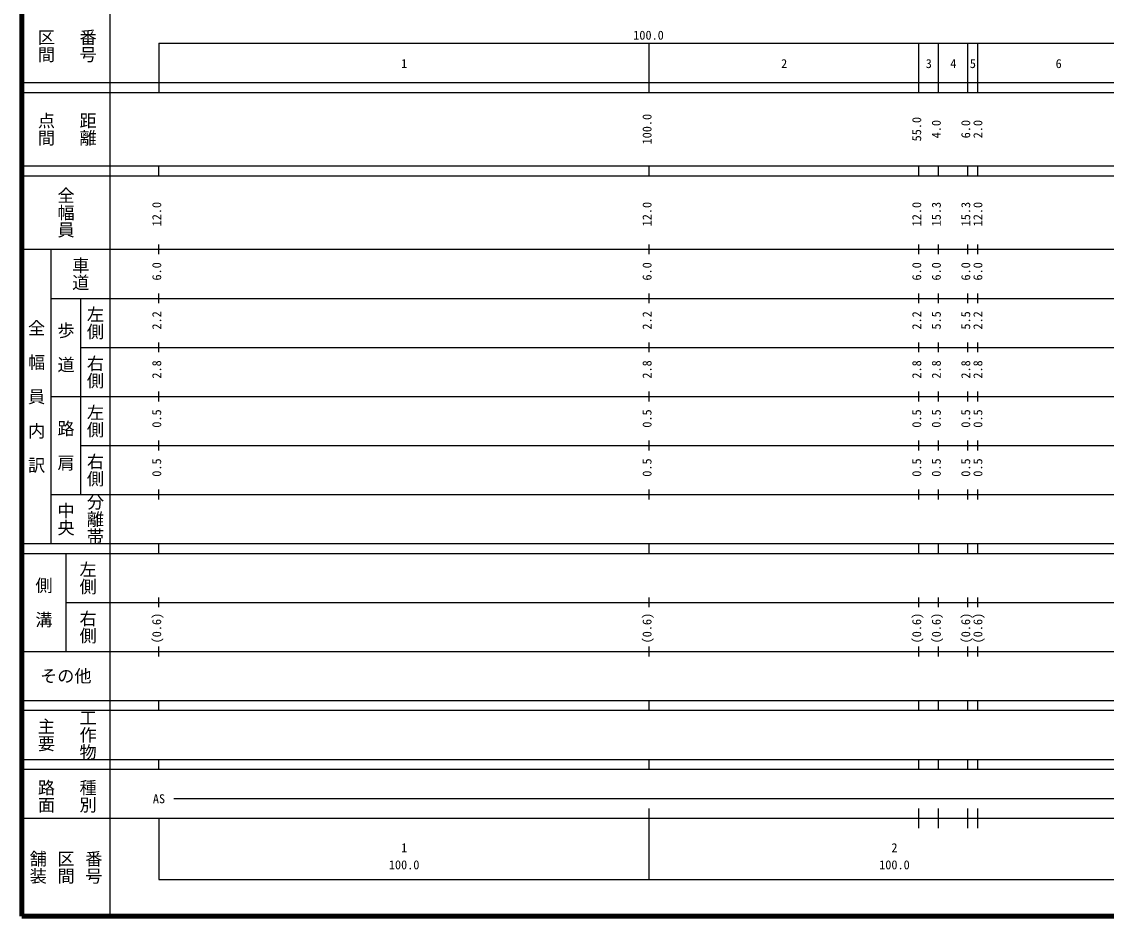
# Model space of a CAD drawing. Units: millimetres on the paper, enlarged 1000 times. Extents: x 40000 to 680000, y 20000 to 380000.
# Drawn here: x 40000 to 261208, y 20000 to 202409 of the extents above; entities that cross this region are included whole.
import ezdxf
from ezdxf.enums import TextEntityAlignment as Align

# ---------------------------------------------------------------- set-up
doc = ezdxf.new("R2010")
doc.units = ezdxf.units.MM
doc.header["$LTSCALE"] = 1000
doc.layers.add('M-TTL', color=2, linetype='Continuous', lineweight=140)
doc.layers.add('M-TTL-BAND', color=7, linetype='Continuous', lineweight=25)
doc.styles.add('@ＭＳ ゴシック', font='')
doc.styles.add('ＭＳ ゴシック', font='')
doc.styles.get('@ＭＳ ゴシック').set_extended_font_data('@MS Gothic')
doc.styles.get('ＭＳ ゴシック').set_extended_font_data('MS Gothic')

msp = doc.modelspace()

# ---------------------------------------------------------------- linework, layer by layer
at = {"layer": 'M-TTL'}
for p, q in [((40000, 380000), (40000, 20000)), ((40000, 20000), (680000, 20000))]:
    msp.add_line(p, q, dxfattribs=at)
at = {"layer": 'M-TTL-BAND'}
for p, q in [((58000, 370000), (58000, 20000)), ((68000, 198000), (579000, 198000)), ((68000, 198000), (68000, 188000)), ((168000, 188000), (168000, 198000)), ((223000, 188000), (223000, 198000)), ((227000, 188000), (227000, 198000)), ((233000, 188000), (233000, 198000)), ((235000, 188000), (235000, 198000)), ((40000, 190000), (579000, 190000)), ((40000, 188000), (579000, 188000)), ((40000, 173000), (579000, 173000)), ((68000, 171000), (68000, 173000)), ((168000, 171000), (168000, 173000)), ((223000, 171000), (223000, 173000)), ((227000, 171000), (227000, 173000)), ((233000, 171000), (233000, 173000)), ((235000, 171000), (235000, 173000)), ((40000, 171000), (579000, 171000)), ((40000, 156000), (579000, 156000)), ((46000, 96000), (46000, 156000)), ((68000, 155000), (68000, 157000)), ((168000, 155000), (168000, 157000)), ((223000, 155000), (223000, 157000)), ((227000, 155000), (227000, 157000)), ((233000, 155000), (233000, 157000)), ((235000, 155000), (235000, 157000)), ((46000, 146000), (579000, 146000)), ((52000, 146000), (52000, 106000)), ((68000, 145000), (68000, 147000)), ((168000, 145000), (168000, 147000)), ((223000, 145000), (223000, 147000)), ((227000, 145000), (227000, 147000)), ((233000, 145000), (233000, 147000)), ((235000, 145000), (235000, 147000)), ((52000, 136000), (579000, 136000)), ((68000, 135000), (68000, 137000)), ((168000, 135000), (168000, 137000)), ((223000, 135000), (223000, 137000)), ((227000, 135000), (227000, 137000)), ((233000, 135000), (233000, 137000)), ((235000, 135000), (235000, 137000)), ((68000, 125000), (68000, 127000)), ((168000, 125000), (168000, 127000)), ((223000, 125000), (223000, 127000)), ((227000, 125000), (227000, 127000)), ((233000, 125000), (233000, 127000)), ((235000, 125000), (235000, 127000)), ((46000, 126000), (579000, 126000)), ((52000, 116000), (579000, 116000)), ((68000, 115000), (68000, 117000)), ((168000, 115000), (168000, 117000)), ((223000, 115000), (223000, 117000)), ((227000, 115000), (227000, 117000)), ((233000, 115000), (233000, 117000)), ((235000, 115000), (235000, 117000)), ((68000, 105000), (68000, 107000)), ((168000, 105000), (168000, 107000)), ((223000, 105000), (223000, 107000)), ((227000, 105000), (227000, 107000)), ((233000, 105000), (233000, 107000)), ((235000, 105000), (235000, 107000)), ((46000, 106000), (579000, 106000)), ((40000, 96000), (579000, 96000)), ((68000, 94000), (68000, 96000)), ((168000, 94000), (168000, 96000)), ((223000, 94000), (223000, 96000)), ((227000, 94000), (227000, 96000)), ((233000, 94000), (233000, 96000)), ((235000, 94000), (235000, 96000)), ((40000, 94000), (579000, 94000)), ((49000, 94000), (49000, 74000)), ((68000, 83000), (68000, 85000)), ((168000, 83000), (168000, 85000)), ((223000, 83000), (223000, 85000)), ((227000, 83000), (227000, 85000)), ((233000, 83000), (233000, 85000)), ((235000, 83000), (235000, 85000)), ((49000, 84000), (579000, 84000)), ((40000, 74000), (579000, 74000)), ((68000, 73000), (68000, 75000)), ((168000, 73000), (168000, 75000)), ((223000, 73000), (223000, 75000)), ((227000, 73000), (227000, 75000)), ((233000, 73000), (233000, 75000)), ((235000, 73000), (235000, 75000)), ((40000, 64000), (579000, 64000)), ((40000, 62000), (579000, 62000)), ((68000, 62000), (68000, 64000)), ((168000, 62000), (168000, 64000)), ((223000, 62000), (223000, 64000)), ((227000, 62000), (227000, 64000)), ((233000, 62000), (233000, 64000)), ((235000, 62000), (235000, 64000)), ((40000, 52000), (579000, 52000)), ((68000, 50000), (68000, 52000)), ((168000, 50000), (168000, 52000)), ((223000, 50000), (223000, 52000)), ((227000, 50000), (227000, 52000)), ((233000, 50000), (233000, 52000)), ((235000, 50000), (235000, 52000)), ((40000, 50000), (579000, 50000)), ((71000, 44000), (565000, 44000)), ((40000, 40000), (579000, 40000)), ((68000, 40000), (68000, 27500)), ((168000, 27500), (168000, 42000)), ((223000, 38000), (223000, 42000)), ((227000, 38000), (227000, 42000)), ((233000, 38000), (233000, 42000)), ((235000, 38000), (235000, 42000)), ((68000, 27500), (579000, 27500))]:
    msp.add_line(p, q, dxfattribs=at)

# ---------------------------------------------------------------- texts
at = {"layer": 'M-TTL-BAND', "style": '@ＭＳ ゴシック'}
for s, p in [('区間', (45000, 197500)), ('番号', (53500, 197500)), ('点間', (45000, 180500)), ('距離', (53500, 180500)), ('全幅員', (49000, 163500)), ('車道', (52000, 151000)), ('左側', (55000, 141000)), ('全\u3000幅\u3000員\u3000内\u3000訳', (43000, 126000)), ('歩\u3000道', (49000, 136000)), ('右側', (55000, 131000)), ('左側', (55000, 121000)), ('路\u3000肩', (49000, 116000)), ('右側', (55000, 111000)), ('中央', (49000, 101000)), ('分離帯', (55000, 101000)), ('左側', (53500, 89000)), ('側\u3000溝', (44500, 84000)), ('右側', (53500, 79000)), ('主要', (45000, 57000)), ('工作物', (53500, 57000)), ('路面', (45000, 44500)), ('種別', (53500, 44500)), ('舗装', (43333, 30000)), ('番号', (54667, 30000)), ('区間', (49000, 30000))]:
    msp.add_text(s, height=2566, rotation=270, dxfattribs=at).set_placement(p, align=Align.MIDDLE_CENTER)
at = {"layer": 'M-TTL-BAND', "style": 'ＭＳ ゴシック'}
for s, p in [('100.0', (167844, 198195)), ('1', (118000, 192405)), ('2', (195500, 192405)), ('3', (225000, 192405)), ('4', (230000, 192405)), ('5', (234000, 192405)), ('6', (251500, 192405)), ('AS', (68000, 42500)), ('1', (118000, 32523)), ('2', (218000, 32523)), ('100.0', (118000, 29033)), ('100.0', (218000, 29033))]:
    msp.add_text(s, height=1833, dxfattribs=at).set_placement(p, align=Align.BOTTOM_CENTER)
for s, p in [('100.0', (169000, 180500)), ('55.0', (224000, 180500)), ('4.0', (228000, 180500)), ('6.0', (234000, 180500)), ('2.0', (236471, 180500)), ('12.0', (69000, 163174)), ('12.0', (169000, 163174)), ('12.0', (224000, 163174)), ('15.3', (228000, 163174)), ('15.3', (234000, 163174)), ('12.0', (236471, 163174)), ('6.0', (69000, 151500)), ('6.0', (169000, 151500)), ('6.0', (224000, 151500)), ('6.0', (228000, 151500)), ('6.0', (234000, 151500)), ('6.0', (236471, 151500)), ('2.2', (69000, 141500)), ('2.2', (169000, 141500)), ('2.2', (224000, 141500)), ('5.5', (228000, 141500)), ('5.5', (234000, 141500)), ('2.2', (236471, 141500)), ('2.8', (69000, 131500)), ('2.8', (169000, 131500)), ('2.8', (224000, 131500)), ('2.8', (228000, 131500)), ('2.8', (234000, 131500)), ('2.8', (236471, 131500)), ('0.5', (69000, 121500)), ('0.5', (169000, 121500)), ('0.5', (224000, 121500)), ('0.5', (228000, 121500)), ('0.5', (234000, 121500)), ('0.5', (236471, 121500)), ('0.5', (69000, 111500)), ('0.5', (169000, 111500)), ('0.5', (224000, 111500)), ('0.5', (228000, 111500)), ('0.5', (234000, 111500)), ('0.5', (236471, 111500)), ('(0.6)', (69000, 78764)), ('(0.6)', (169000, 78764)), ('(0.6)', (224000, 78764)), ('(0.6)', (228000, 78764)), ('(0.6)', (234000, 78764)), ('(0.6)', (236471, 78764))]:
    msp.add_text(s, height=1833, rotation=90, dxfattribs=at).set_placement(p, align=Align.BOTTOM_CENTER)
msp.add_text('その他', height=2566, dxfattribs=at).set_placement((49000, 69000), align=Align.MIDDLE_CENTER)

doc.saveas('drawing.dxf')
